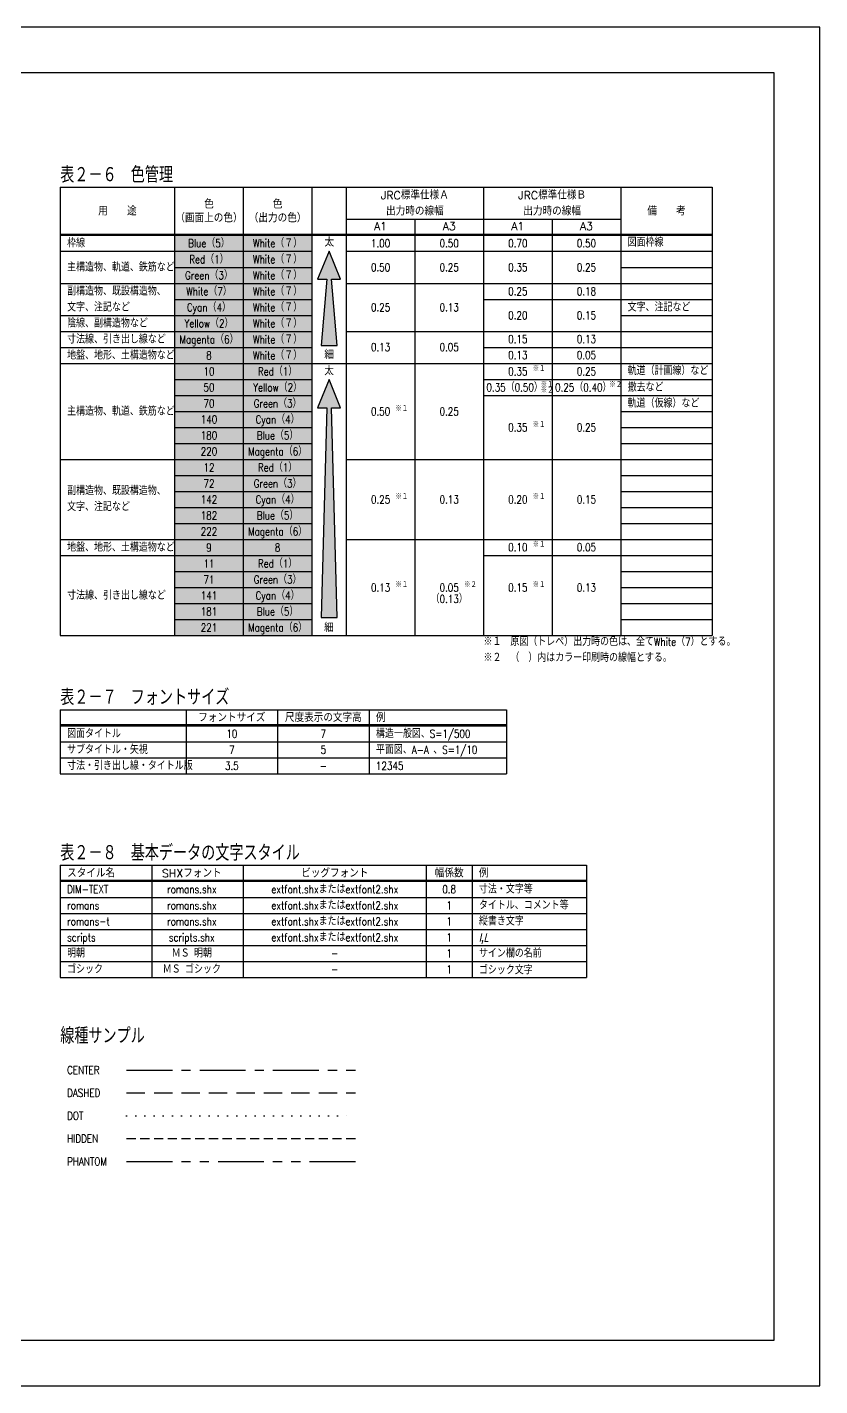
# Model space of a CAD drawing. Header units: millimetres. Extents: x -41433 to 131500, y -94900 to 39745.
# Drawn here: x -13465 to -10000, y 0 to 5940 of the extents above; entities that cross this region are included whole.
import ezdxf
from ezdxf.enums import TextEntityAlignment as Align

# ---------------------------------------------------------------- set-up
doc = ezdxf.new("R2010")
doc.units = ezdxf.units.MM
doc.header["$LTSCALE"] = 160
doc.header["$MEASUREMENT"] = 0
for name, pattern in [('CENTER', [2, 1.25, -0.25, 0.25, -0.25]), ('DASHED', [0.75, 0.5, -0.25]), ('DOT', [0.25, 0, -0.25]), ('HIDDEN', [0.375, 0.25, -0.125]), ('PHANTOM', [2.5, 1.25, -0.25, 0.25, -0.25, 0.25, -0.25])]:
    doc.linetypes.add(name, pattern=pattern)
doc.layers.get('0').update_dxf_attribs({"linetype": 'CONTINUOUS'})
doc.layers.get('DEFPOINTS').update_dxf_attribs({"color": 53, "linetype": 'CONTINUOUS'})
doc.layers.add('TEXT', color=4, linetype='CONTINUOUS')
doc.layers.add('WAKU', color=5, linetype='CONTINUOUS')
doc.styles.add('romans', font='romans.shx', dxfattribs={"bigfont": 'extfont.shx'})
doc.styles.add('SCRIPTS', font='scripts.shx', dxfattribs={"bigfont": 'extfont.shx'})
doc.styles.add('ゴシック', font='')
doc.styles.get('ゴシック').set_extended_font_data('MS PGothic')

msp = doc.modelspace()

# ---------------------------------------------------------------- hatches: boundary and pattern name
at = {"true_color": 0x0000fa}
for points in [[(-12520, 4960), (-12520, 5030), (-12820, 5030), (-12820, 4960)], [(-12220, 4190), (-12520, 4190), (-12520, 4120), (-12220, 4120)], [(-12220, 3840), (-12520, 3840), (-12520, 3770), (-12220, 3770)], [(-12220, 3420), (-12520, 3420), (-12520, 3350), (-12220, 3350)]]:
    msp.add_hatch(color=5, dxfattribs=at).paths.add_polyline_path(points)
at = {"true_color": 0xfcfcfc}
for points in [[(-12220, 5030), (-12520, 5030), (-12520, 4960), (-12220, 4960)], [(-12220, 4960), (-12520, 4960), (-12520, 4890), (-12220, 4890)], [(-12220, 4890), (-12520, 4890), (-12520, 4820), (-12220, 4820)], [(-12520, 4820), (-12820, 4820), (-12820, 4750), (-12520, 4750)], [(-12220, 4820), (-12520, 4820), (-12520, 4750), (-12220, 4750)], [(-12220, 4750), (-12520, 4750), (-12520, 4680), (-12220, 4680)], [(-12220, 4680), (-12520, 4680), (-12520, 4610), (-12220, 4610)], [(-12220, 4610), (-12520, 4610), (-12520, 4540), (-12220, 4540)], [(-12220, 4540), (-12520, 4540), (-12520, 4470), (-12220, 4470)]]:
    msp.add_hatch(color=7, dxfattribs=at).paths.add_polyline_path(points)
at = {"true_color": 0xfa0000}
for points in [[(-12520, 4960), (-12820, 4960), (-12820, 4890), (-12520, 4890)], [(-12520, 4470), (-12820, 4470), (-12820, 4400), (-12520, 4400)], [(-12220, 4470), (-12520, 4470), (-12520, 4400), (-12220, 4400)], [(-12220, 4050), (-12520, 4050), (-12520, 3980), (-12220, 3980)], [(-12220, 3630), (-12520, 3630), (-12520, 3560), (-12220, 3560)]]:
    msp.add_hatch(color=1, dxfattribs=at).paths.add_polyline_path(points)
at = {"true_color": 0x7d7d7d}
for points in [[(-12135, 4838.3), (-12110, 4548.13), (-12180, 4548.13), (-12155, 4838.3), (-12195, 4838.3), (-12145, 4960), (-12095, 4838.3)], [(-12520, 4540), (-12820, 4540), (-12820, 4470), (-12520, 4470)], [(-12135, 4275.18), (-12110, 3358.71), (-12180, 3358.71), (-12155, 4275.18), (-12195, 4275.18), (-12145, 4400), (-12095, 4275.18)], [(-12220, 3700), (-12520, 3700), (-12520, 3630), (-12220, 3630)]]:
    msp.add_hatch(color=8, dxfattribs=at).paths.add_polyline_path(points)
at = {"true_color": 0x00fa00}
for points in [[(-12520, 4890), (-12820, 4890), (-12820, 4820), (-12520, 4820)], [(-12220, 4330), (-12520, 4330), (-12520, 4260), (-12220, 4260)], [(-12220, 3980), (-12520, 3980), (-12520, 3910), (-12220, 3910)], [(-12220, 3560), (-12520, 3560), (-12520, 3490), (-12220, 3490)]]:
    msp.add_hatch(color=3, dxfattribs=at).paths.add_polyline_path(points)
at = {"true_color": 0x00fafa}
for points in [[(-12520, 4750), (-12820, 4750), (-12820, 4680), (-12520, 4680)], [(-12220, 4260), (-12520, 4260), (-12520, 4190), (-12220, 4190)], [(-12220, 3910), (-12520, 3910), (-12520, 3840), (-12220, 3840)], [(-12220, 3490), (-12520, 3490), (-12520, 3420), (-12220, 3420)]]:
    msp.add_hatch(color=4, dxfattribs=at).paths.add_polyline_path(points)
at = {"true_color": 0xfafa00}
for points in [[(-12520, 4680), (-12820, 4680), (-12820, 4610), (-12520, 4610)], [(-12520, 4400), (-12820, 4400), (-12820, 4330), (-12520, 4330)], [(-12220, 4400), (-12520, 4400), (-12520, 4330), (-12220, 4330)]]:
    msp.add_hatch(color=2, dxfattribs=at).paths.add_polyline_path(points)
at = {"true_color": 0xfa00fa}
for points in [[(-12520, 4610), (-12820, 4610), (-12820, 4540), (-12520, 4540)], [(-12220, 4120), (-12520, 4120), (-12520, 4050), (-12220, 4050)], [(-12220, 3770), (-12520, 3770), (-12520, 3700), (-12220, 3700)], [(-12220, 3350), (-12520, 3350), (-12520, 3280), (-12220, 3280)]]:
    msp.add_hatch(color=6, dxfattribs=at).paths.add_polyline_path(points)
at = {"true_color": 0x7dfa00}
msp.add_hatch(color=70, dxfattribs=at).paths.add_polyline_path([(-12520, 4330), (-12820, 4330), (-12820, 4260), (-12520, 4260)])
at = {"true_color": 0x00bbfa}
msp.add_hatch(color=140, dxfattribs=at).paths.add_polyline_path([(-12520, 4260), (-12820, 4260), (-12820, 4190), (-12520, 4190)])
at = {"true_color": 0x3e00fa}
msp.add_hatch(color=180, dxfattribs=at).paths.add_polyline_path([(-12520, 4190), (-12820, 4190), (-12820, 4120), (-12520, 4120)])
at = {"true_color": 0xfa00bb}
msp.add_hatch(color=220, dxfattribs=at).paths.add_polyline_path([(-12520, 4120), (-12820, 4120), (-12820, 4050), (-12520, 4050)])
at = {"true_color": 0xc70000}
msp.add_hatch(color=12, dxfattribs=at).paths.add_polyline_path([(-12520, 4050), (-12820, 4050), (-12820, 3980), (-12520, 3980)])
at = {"true_color": 0x63c700}
msp.add_hatch(color=72, dxfattribs=at).paths.add_polyline_path([(-12520, 3980), (-12820, 3980), (-12820, 3910), (-12520, 3910)])
at = {"true_color": 0x0095c7}
msp.add_hatch(color=142, dxfattribs=at).paths.add_polyline_path([(-12520, 3910), (-12820, 3910), (-12820, 3840), (-12520, 3840)])
at = {"true_color": 0x3200c7}
msp.add_hatch(color=182, dxfattribs=at).paths.add_polyline_path([(-12520, 3840), (-12820, 3840), (-12820, 3770), (-12520, 3770)])
at = {"true_color": 0xc70095}
msp.add_hatch(color=222, dxfattribs=at).paths.add_polyline_path([(-12520, 3770), (-12820, 3770), (-12820, 3700), (-12520, 3700)])
at = {"true_color": 0xbdbdbd}
msp.add_hatch(color=9, dxfattribs=at).paths.add_polyline_path([(-12520, 3700), (-12820, 3700), (-12820, 3630), (-12520, 3630)])
at = {"true_color": 0xff7a7a}
msp.add_hatch(color=11, dxfattribs=at).paths.add_polyline_path([(-12520, 3630), (-12820, 3630), (-12820, 3560), (-12520, 3560)])
at = {"true_color": 0xbdff7a}
msp.add_hatch(color=71, dxfattribs=at).paths.add_polyline_path([(-12520, 3560), (-12820, 3560), (-12820, 3490), (-12520, 3490)])
at = {"true_color": 0x7adeff}
msp.add_hatch(color=141, dxfattribs=at).paths.add_polyline_path([(-12520, 3490), (-12820, 3490), (-12820, 3420), (-12520, 3420)])
at = {"true_color": 0x9c7aff}
msp.add_hatch(color=181, dxfattribs=at).paths.add_polyline_path([(-12520, 3420), (-12820, 3420), (-12820, 3350), (-12520, 3350)])
at = {"true_color": 0xff7ade}
msp.add_hatch(color=221, dxfattribs=at).paths.add_polyline_path([(-12520, 3350), (-12820, 3350), (-12820, 3280), (-12520, 3280)])

# ---------------------------------------------------------------- linework, layer by layer
for points in [[(-12195, 4838.3), (-12155, 4838.3), (-12180, 4548.13), (-12110, 4548.13), (-12135, 4838.3), (-12095, 4838.3), (-12145, 4960)], [(-12195, 4275.18), (-12155, 4275.18), (-12180, 3358.71), (-12110, 3358.71), (-12135, 4275.18), (-12095, 4275.18), (-12145, 4400)]]:
    msp.add_lwpolyline(points, close=True)
at = {"linetype": 'CENTER'}
msp.add_lwpolyline([(-13030.12, 1380.67), (-12030.12, 1380.67)], dxfattribs=at)
at = {"linetype": 'DASHED'}
msp.add_lwpolyline([(-13030.12, 1280.67), (-12030.12, 1280.67)], dxfattribs=at)
at = {"linetype": 'DOT'}
msp.add_lwpolyline([(-13030.12, 1180.67), (-12030.12, 1180.67)], dxfattribs=at)
at = {"linetype": 'HIDDEN'}
msp.add_lwpolyline([(-13030.12, 1080.67), (-12030.12, 1080.67)], dxfattribs=at)
at = {"linetype": 'PHANTOM'}
msp.add_lwpolyline([(-13030.12, 980.67), (-12030.12, 980.67)], dxfattribs=at)
at = {"layer": 'DEFPOINTS'}
msp.add_lwpolyline([(-18410, 0), (-10000, 0), (-10000, 5940), (-18410, 5940), (-18410, 0)], dxfattribs=at)
at = {"layer": 'TEXT', "color": 7}
for points in [[(-13320, 5240), (-10470, 5240)], [(-13320, 5240), (-13320, 3280)], [(-12820, 5240), (-12820, 3280)], [(-12520, 5240), (-12520, 3280)], [(-12220, 5240), (-12220, 3280)], [(-12070, 5240), (-12070, 5030)], [(-11470, 5240), (-11470, 3280)], [(-10870, 5240), (-10870, 5030)], [(-10470, 5240), (-10470, 3280)], [(-12070, 5100), (-10870, 5100)], [(-11770, 5100), (-11770, 5030)], [(-11170, 5100), (-11170, 5030)], [(-13320, 5035), (-10470, 5035)], [(-13320, 5030), (-10470, 5030)], [(-12070, 5030), (-12070, 3280)], [(-11770, 5030), (-11770, 3280)], [(-11170, 5030), (-11170, 3280)], [(-10870, 5030), (-10870, 3280)], [(-13320, 4960), (-12220, 4960)], [(-12070, 4960), (-10470, 4960)], [(-12820, 4890), (-12220, 4890)], [(-13320, 4820), (-12220, 4820)], [(-12070, 4820), (-10470, 4820)], [(-12820, 4750), (-12220, 4750)], [(-13320, 4610), (-12220, 4610)], [(-12070, 4610), (-10470, 4610)], [(-13320, 4470), (-10470, 4470)], [(-12820, 4400), (-12220, 4400)], [(-12820, 4330), (-12220, 4330)], [(-12820, 4260), (-12220, 4260)], [(-12820, 4190), (-12220, 4190)], [(-12820, 4120), (-12220, 4120)], [(-13320, 4050), (-12220, 4050)], [(-12070, 4050), (-10470, 4050)], [(-12820, 3980), (-12220, 3980)], [(-12820, 3910), (-12220, 3910)], [(-12820, 3840), (-12220, 3840)], [(-12820, 3770), (-12220, 3770)], [(-13320, 3700), (-12220, 3700)], [(-12070, 3700), (-10470, 3700)], [(-13320, 3630), (-12220, 3630)], [(-12820, 3560), (-12220, 3560)], [(-12820, 3490), (-12220, 3490)], [(-12820, 3420), (-12220, 3420)], [(-12820, 3350), (-12220, 3350)], [(-13320, 3280), (-10470, 3280)], [(-13320, 2955.67), (-11370, 2955.67)], [(-13320, 2955.67), (-13320, 2675.67)], [(-12770, 2955.67), (-12770, 2675.67)], [(-12370, 2955.67), (-12370, 2675.67)], [(-11970, 2955.67), (-11970, 2675.67)], [(-11370, 2955.67), (-11370, 2675.67)], [(-13320, 2890.67), (-11370, 2890.67)], [(-13320, 2885.67), (-11370, 2885.67)], [(-13320, 2815.67), (-11370, 2815.67)], [(-13320, 2745.67), (-11370, 2745.67)], [(-13320, 2675.67), (-11370, 2675.67)], [(-13320, 2275.67), (-11020, 2275.67)], [(-13320, 2275.67), (-13320, 1785.67)], [(-12920, 2275.67), (-12920, 1785.67)], [(-12520, 2275.67), (-12520, 1785.67)], [(-11720, 2275.67), (-11720, 1785.67)], [(-11520, 2275.67), (-11520, 1785.67)], [(-11020, 2275.67), (-11020, 1785.67)], [(-13320, 2210.67), (-11020, 2210.67)], [(-13320, 2205.67), (-11020, 2205.67)], [(-13320, 2135.67), (-11020, 2135.67)], [(-13320, 2065.67), (-11020, 2065.67)], [(-13320, 1995.67), (-11020, 1995.67)], [(-13320, 1925.67), (-11020, 1925.67)], [(-13320, 1855.67), (-11020, 1855.67)], [(-13320, 1785.67), (-11020, 1785.67)]]:
    msp.add_lwpolyline(points, dxfattribs=at)
at = {"layer": 'TEXT', "color": 8}
for points in [[(-10870, 4890), (-10470, 4890)], [(-11470, 4750), (-10470, 4750)], [(-13320, 4680), (-12220, 4680)], [(-10870, 4680), (-10470, 4680)], [(-13320, 4540), (-12220, 4540)], [(-11470, 4540), (-10470, 4540)], [(-11470, 4400), (-10470, 4400)], [(-11470, 4330), (-10470, 4330)], [(-10870, 4260), (-10470, 4260)], [(-10870, 4190), (-10470, 4190)], [(-10870, 4120), (-10470, 4120)], [(-10870, 3980), (-10470, 3980)], [(-10870, 3910), (-10470, 3910)], [(-10870, 3840), (-10470, 3840)], [(-10870, 3770), (-10470, 3770)], [(-11470, 3630), (-10470, 3630)], [(-10870, 3560), (-10470, 3560)], [(-10870, 3490), (-10470, 3490)], [(-10870, 3420), (-10470, 3420)], [(-10870, 3350), (-10470, 3350)]]:
    msp.add_lwpolyline(points, dxfattribs=at)
at = {"layer": 'WAKU'}
msp.add_lwpolyline([(-18160, 200), (-10200, 200), (-10200, 5740), (-18160, 5740)], close=True, dxfattribs=at)

# ---------------------------------------------------------------- texts
at = {"layer": 'TEXT', "width": 0.8}
for s, height, style, p in [('表２－６\u3000色管理', 70, 'romans', (-13320, 5295)), ('枠線', 35, 'romans', (-13290, 4995)), ('図面枠線', 35, 'romans', (-10840, 4998.82)), ('主構造物、軌道、鉄筋など', 35, 'romans', (-13290, 4890)), ('副構造物、既設構造物、', 35, 'romans', (-13290, 4785)), ('文字、注記など', 35, 'romans', (-13290, 4715)), ('文字、注記など', 35, 'romans', (-10840, 4715)), ('陰線、副構造物など', 35, 'romans', (-13290, 4645)), ('寸法線、引き出し線など', 35, 'romans', (-13290, 4575)), ('地盤、地形、土構造物など', 35, 'romans', (-13290, 4505)), ('軌道（計画線）など', 35, 'romans', (-10840, 4437.23)), ('撤去など', 35, 'romans', (-10840, 4365)), ('主構造物、軌道、鉄筋など', 35, 'romans', (-13290, 4260)), ('軌道（仮線）など', 35, 'romans', (-10840, 4295)), ('副構造物、既設構造物、', 35, 'romans', (-13290, 3912.78)), ('文字、注記など', 35, 'romans', (-13290, 3842.78)), ('地盤、地形、土構造物など', 35, 'romans', (-13290, 3665)), ('寸法線、引き出し線など', 35, 'romans', (-13290, 3455)), ('表２－７\u3000フォントサイズ', 70, 'romans', (-13320, 3010.67)), ('図面タイトル', 35, 'romans', (-13290, 2850.67)), ('構造一般図、S=1/500', 35, 'romans', (-11940, 2850.67)), ('サブタイトル・矢視', 35, 'romans', (-13290, 2780.67)), ('平面図、A-A 、S=1/10', 35, 'romans', (-11940, 2780.67)), ('寸法・引き出し線・タイトル版', 35, 'romans', (-13290, 2710.67)), ('12345', 35, 'romans', (-11940, 2710.67)), ('表２－８\u3000基本データの文字スタイル', 70, 'romans', (-13320, 2330.67)), ('DIM-TEXT', 35, 'romans', (-13290, 2170.67)), ('寸法・文字等', 35, 'romans', (-11490, 2170.67)), ('romans', 35, 'romans', (-13290, 2100.67)), ('タイトル、コメント等', 35, 'romans', (-11490, 2100.67)), ('romans-t', 35, 'romans', (-13290, 2030.67)), ('縦書き文字', 35, 'romans', (-11490, 2030.67)), ('scripts', 35, 'romans', (-13290, 1960.67)), ('l,L', 35, 'SCRIPTS', (-11490, 1960.67)), ('明朝', 35, 'romans', (-13290, 1890.67)), ('サイン欄の名前', 35, 'romans', (-11490, 1890.67)), ('ゴシック', 35, 'romans', (-13290, 1820.67)), ('ゴシック文字', 35, 'ゴシック', (-11490, 1820.67)), ('線種サンプル', 70, 'romans', (-13320, 1530.67)), ('CENTER', 35, 'romans', (-13290, 1380.67)), ('DASHED', 35, 'romans', (-13290, 1280.67)), ('DOT', 35, 'romans', (-13290, 1180.67)), ('HIDDEN', 35, 'romans', (-13290, 1080.67)), ('PHANTOM', 35, 'romans', (-13290, 980.67))]:
    msp.add_text(s, height=height, dxfattribs=dict(at, style=style)).set_placement(p, align=Align.MIDDLE_LEFT)
at = {"layer": 'TEXT', "style": 'romans'}
for s, p in [('色', (-12670, 5165)), ('色', (-12370, 5165)), ('JRC標準仕様Ａ', (-11770, 5205)), ('JRC標準仕様Ｂ', (-11170, 5205)), ('用\u3000\u3000途', (-13070, 5135)), ('（画面上の色）', (-12670, 5105)), ('（出力の色）', (-12370, 5105)), ('出力時の線幅', (-11770, 5135)), ('出力時の線幅', (-11170, 5135)), ('備\u3000\u3000考', (-10670, 5135)), ('A1', (-11920, 5070)), ('A3', (-11620, 5070)), ('A1', (-11320, 5070)), ('A3', (-11020, 5070)), ('太', (-12144.19, 4998.39)), ('細', (-12145, 4507.23)), ('太', (-12145, 4436.38)), ('細', (-12145.81, 3313.86)), ('フォントサイズ', (-12570, 2920.67)), ('尺度表示の文字高', (-12170, 2920.67)), ('SHXフォント', (-12745, 2240.67)), ('ビッグフォント', (-12120, 2240.67)), ('幅係数', (-11620, 2240.67))]:
    msp.add_text(s, height=35, dxfattribs=at).set_placement(p, align=Align.MIDDLE_CENTER)
at = {"layer": 'TEXT', "color": 7, "true_color": 0xfcfcfc, "style": 'romans', "width": 0.8}
for s, p in [('Blue（5）', (-12670, 4995)), ('180', (-12670, 4155)), ('Blue（5）', (-12370, 4155)), ('182', (-12670, 3805)), ('Blue（5）', (-12370, 3805)), ('181', (-12670, 3385)), ('Blue（5）', (-12370, 3385))]:
    msp.add_text(s, height=35, dxfattribs=at).set_placement(p, align=Align.MIDDLE_CENTER)
at = {"layer": 'TEXT', "color": 3, "style": 'romans', "width": 0.8}
for s, p in [('White（７）', (-12370, 4995)), ('Red（1）', (-12670, 4925)), ('White（７）', (-12370, 4925)), ('Green（3）', (-12670, 4855)), ('White（７）', (-12370, 4855)), ('White（7）', (-12670, 4785)), ('White（７）', (-12370, 4785)), ('Cyan（4）', (-12670, 4715)), ('White（７）', (-12370, 4715)), ('Yellow（2）', (-12670, 4645)), ('White（７）', (-12370, 4645)), ('Magenta（6）', (-12670, 4575)), ('White（７）', (-12370, 4575)), ('8', (-12670, 4505)), ('White（７）', (-12370, 4505)), ('Red（1）', (-12370, 4435)), ('10', (-12670, 4435)), ('50', (-12670, 4365)), ('Yellow（2）', (-12370, 4365)), ('70', (-12670, 4295)), ('Green（3）', (-12370, 4295)), ('140', (-12670, 4225)), ('Cyan（4）', (-12370, 4225)), ('220', (-12670, 4085)), ('Magenta（6）', (-12370, 4085)), ('12', (-12670, 4015)), ('Red（1）', (-12370, 4015)), ('72', (-12670, 3945)), ('Green（3）', (-12370, 3945)), ('142', (-12670, 3875)), ('Cyan（4）', (-12370, 3875)), ('222', (-12670, 3735)), ('Magenta（6）', (-12370, 3735)), ('9', (-12670, 3665)), ('8', (-12370, 3665)), ('11', (-12670, 3595)), ('Red（1）', (-12370, 3595)), ('71', (-12670, 3525)), ('Green（3）', (-12370, 3525)), ('141', (-12670, 3455)), ('Cyan（4）', (-12370, 3455)), ('221', (-12670, 3315)), ('Magenta（6）', (-12370, 3315))]:
    msp.add_text(s, height=35, dxfattribs=at).set_placement(p, align=Align.MIDDLE_CENTER)
at = {"layer": 'TEXT', "style": 'romans', "width": 0.8}
for s, p in [('1.00', (-11920, 4995)), ('0.50', (-11620, 4995)), ('0.70', (-11320, 4995)), ('0.50', (-11020, 4995)), ('0.50', (-11920, 4890)), ('0.25', (-11620, 4890)), ('0.35', (-11320, 4890)), ('0.25', (-11020, 4890)), ('0.25', (-11320, 4785)), ('0.18', (-11020, 4785)), ('0.25', (-11920, 4715)), ('0.13', (-11620, 4715)), ('0.20', (-11320, 4680)), ('0.15', (-11020, 4680)), ('0.15', (-11320, 4576.26)), ('0.13', (-11020, 4576.26)), ('0.13', (-11920, 4541.26)), ('0.05', (-11620, 4541.26)), ('0.13', (-11320, 4506.26)), ('0.05', (-11020, 4506.26)), ('0.35', (-11320, 4435)), ('0.25', (-11020, 4435)), ('0.35（0.50）', (-11333.93, 4365)), ('0.25（0.40）', (-11033.93, 4365)), ('0.50', (-11920, 4260)), ('0.25', (-11620, 4260)), ('0.35', (-11320, 4190)), ('0.25', (-11020, 4190)), ('0.25', (-11920, 3875)), ('0.13', (-11620, 3875)), ('0.20', (-11320, 3875)), ('0.15', (-11020, 3875)), ('0.10', (-11320, 3666.26)), ('0.05', (-11020, 3666.26)), ('0.13', (-11920, 3490)), ('0.05', (-11620, 3490)), ('0.15', (-11320, 3490)), ('0.13', (-11020, 3490)), ('（0.13）', (-11620, 3440)), ('10', (-12570, 2850.67)), ('7', (-12170, 2850.67)), ('7', (-12570, 2780.67)), ('5', (-12170, 2780.67)), ('3.5', (-12570, 2710.67)), ('-', (-12170, 2710.67)), ('romans.shx', (-12745, 2170.67)), ('extfont.shxまたはextfont2.shx', (-12120, 2170.67)), ('0.8', (-11620, 2170.67)), ('romans.shx', (-12745, 2100.67)), ('extfont.shxまたはextfont2.shx', (-12120, 2100.67)), ('1', (-11620, 2100.67)), ('romans.shx', (-12745, 2030.67)), ('extfont.shxまたはextfont2.shx', (-12120, 2030.67)), ('1', (-11620, 2030.67)), ('scripts.shx', (-12745, 1960.67)), ('extfont.shxまたはextfont2.shx', (-12120, 1960.67)), ('1', (-11620, 1960.67)), ('ＭＳ 明朝', (-12745, 1890.67)), ('1', (-11620, 1890.67)), ('ＭＳ ゴシック', (-12745, 1820.67)), ('-', (-12120, 1890.67)), ('-', (-12120, 1820.67)), ('1', (-11620, 1820.67))]:
    msp.add_text(s, height=35, dxfattribs=at).set_placement(p, align=Align.MIDDLE_CENTER)
for s, height, p in [('※１', 25, (-11255, 4435)), ('※１', 25, (-11219.96, 4365)), ('※２', 25, (-11219.96, 4340.34)), ('※２', 25, (-10919.96, 4365)), ('※１', 25, (-11855, 4260)), ('※１', 25, (-11255, 4190)), ('※１', 25, (-11855, 3875)), ('※１', 25, (-11255, 3875)), ('※１', 25, (-11255, 3666.26)), ('※１', 25, (-11855, 3490)), ('※２', 25, (-11555, 3490)), ('※１', 25, (-11255, 3490)), ('※１\u3000原図（トレペ）出力時の色は、全てWhite（7）とする。', 35, (-11470, 3235.5)), ('※２\u3000（\u3000）内はカラー印刷時の線幅とする。', 35, (-11470, 3165.5))]:
    msp.add_text(s, height=height, dxfattribs=at).set_placement(p)
at = {"layer": 'TEXT', "style": 'romans'}
for s, p in [('例', (-11940, 2920.67)), ('スタイル名', (-13290, 2240.67)), ('例', (-11490, 2240.67))]:
    msp.add_text(s, height=35, dxfattribs=at).set_placement(p, align=Align.MIDDLE_LEFT)

doc.saveas('drawing.dxf')
